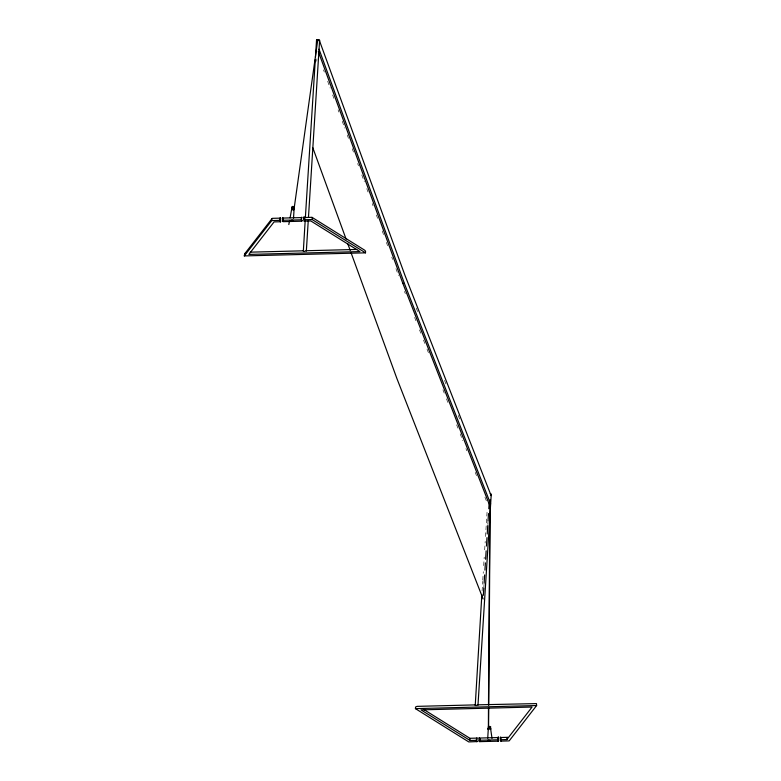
<?xml version="1.0" encoding="UTF-8"?>
<svg xmlns="http://www.w3.org/2000/svg" width="781" height="781" viewBox="0 0 781 781"><rect width="100%" height="100%" fill="white"/><g stroke="black" fill="none" stroke-linecap="round" stroke-linejoin="round"><path stroke-width="0.59" stroke-dasharray="3.9 2.93" d="M316.744 61.24L316.901 58.829M482.082 591.061L482.687 581.367M482.765 580.156L483.302 571.682M483.683 565.62L484.21 557.146M484.669 549.873L485.206 541.399M485.509 536.547L487.188 509.905M483.8 588.142L484.103 583.329M487.813 524.383L488.037 520.781M416.214 307.987L417.981 312.507M444.516 380.347L446.283 384.867M458.222 415.394L459.989 419.914M404.451 291.411L405.329 293.676M414.623 317.418L415.951 320.806M419.485 329.855L420.813 333.243M423.468 340.028L424.796 343.425M427.002 349.078L428.769 353.598M442.925 389.778L444.252 393.175M446.459 398.827L448.226 403.347M456.631 424.825L457.959 428.222M460.165 433.875L462.821 440.66M465.915 448.577L466.804 450.832M475.199 472.32L476.527 475.707M484.933 497.194L487.139 502.847M323.48 69.812L324.32 72.096M327.649 81.244L330.148 88.097M332.647 94.95L333.897 98.386M338.056 109.809L338.886 112.093M342.224 121.24L344.724 128.094M347.223 134.947L348.472 138.374M352.211 148.663L353.461 152.09M357.63 163.512L358.459 165.797M361.788 174.944L364.288 181.797M366.787 188.651L368.036 192.087M372.205 203.509L373.035 205.793M376.364 214.941L377.613 218.368M382.202 230.932L383.861 235.501M386.361 242.364L387.61 245.79M391.779 257.213L392.609 259.497M395.938 268.644L398.437 275.498"/><path stroke-width="1.17" d="M489.033 728.204L489.072 727.511L489.082 728.712M488.476 708.045L488.379 729.561M488.496 704.394L489.843 513.244M488.584 727.365L488.721 707.879M488.73 705.448L490.175 499.713M290.093 217.792L291.752 208.742L294.203 208.742L293.422 207.268A1.142 0.635 5.4 0 0 292.289 207.297C290.278 208.781 293.471 210.909 294.095 208.712L317.808 39.528M489.121 728.683L489.033 728.585A1.201 0.537 3.6 0 0 488.496 729.513M489.189 727.785L489.589 727.863A1.201 0.537 3.6 0 1 490.663 728.361A1.201 0.537 3.6 0 1 489.98 728.907M479.876 739.988L479.778 741.638L498.161 741.179L497.946 737.576L487.803 737.83M280.203 219.832L280.428 221.931L280.789 221.199M304.649 219.207L304.209 221.365L304.053 216.757L304.502 219.812L304.483 218.289L304.649 219.012M479.641 740.046C478.763 745.914 478.704 732.822 479.632 739.451M489.043 728.38L489.033 728.029M490.575 729.278L490.185 728.068M312.058 217.362L364.629 250.164L365.547 251.179L365.488 252.839L244.297 255.924L244.697 253.805L272.013 218.621M244.297 255.924L271.749 220.574L271.827 219.197A1.445 0.869 71.7 0 1 272.237 218.426M311.961 217.323L304.434 217.528L304.678 221.121L310.848 220.964L359.924 251.589L248.827 254.421L274.082 221.902L280.242 221.745L280.028 218.143L280.301 219.051M280.242 221.745L280.34 219.783M301.437 217.596L301.651 221.199L283.269 221.667L282.751 220.291L283.054 218.065L301.437 217.596L301.681 218.241M293.519 218.124L294.212 207.102M304.678 221.121L304.492 217.518M303.34 251.052L305.186 220.564M305.41 216.933L315.319 59.454M315.475 57.033L316.539 40.075M306.337 251.131L308.241 220.847M308.475 217.206L319.595 40.358M365.488 252.839L312.146 219.539L312.166 217.518M477.23 741.569L468.766 741.921L415.424 708.631L415.58 707L417.054 706.366L474.985 704.892L476.059 705.575L477.65 704.823L536.479 703.603L536.615 705.546L509.173 740.896L501.187 741.101L500.943 737.508L507.611 737.323M477.084 737.576L476.83 741.716L476.234 740.349L470.074 740.505L470.064 738.416M475.229 705.536L481.848 594.692M483.351 595.356L483.8 588.142M484.103 583.329L484.64 574.914M484.942 570.101L485.391 562.876M485.616 559.274L486.153 550.849M486.456 546.036L486.983 537.621M487.207 534.009L487.735 525.593M488.037 520.781L488.496 513.556M488.799 508.743L489.101 503.94L402.869 283.454L318.336 51.497M477.982 705.204L491.239 494.432M476.234 740.349L476.713 738.435M479.778 741.638L479.534 738.055L487.93 737.83M487.735 737.889L488.428 726.867M498.161 741.179L497.946 737.576M501.187 741.101L501.275 739.724M500.67 739.724L506.83 739.568L506.918 738.191A1.445 0.869 71.7 0 1 507.328 737.42M280.76 218.397C280.018 215.693 279.725 222.39 280.145 219.1M283.113 220.642C281.951 224.869 282.419 213.018 283.122 219.471M479.739 739.919L479.71 739.158M501.031 740.076C500.27 744.361 499.801 734.16 500.943 737.772M302.198 220.652C301.368 223.278 300.997 215.39 302.081 217.391M498.708 740.632L498.337 741.364L497.956 738.338L498.014 739.88L497.868 739.353M291.85 207.951L294.046 207.892M288.814 224.557L289.439 221.169M492.01 738.328L490.605 728.693M488.486 728.165L488.515 728.595A1.201 0.537 3.6 0 1 488.974 727.882L489.277 727.853M319.048 40.788A1.542 0.683 3.6 0 0 319.536 40.085A1.542 0.683 3.6 0 0 318.209 39.538L317.769 40.221L317.428 39.567A1.542 0.683 3.6 0 0 316.676 40.427M506.83 739.568L532.086 707.039L420.988 709.87L470.074 740.505M244.697 253.805L245.664 252.937M283.113 218.846L283.122 220.369M292.123 207.385L293.812 207.482L292.348 207.6M303.292 250.916L304.531 251.492L306.006 250.74L356.732 249.451M293.959 209.259L291.772 209.318M490.009 728.175L490.653 728.136M293.051 209.357L291.918 209.386L293.51 209.337M293.305 209.816L293.441 209.786A1.201 0.537 3.6 0 0 293.705 209.728M488.525 729.073A1.201 0.537 3.6 0 1 488.945 728.263L489.248 728.243M489.218 728.683L489.531 728.693A1.201 0.537 3.6 0 1 490.624 729.327M293.627 207.346L292.074 207.424L293.705 207.395M291.821 209.406L293.588 209.337L291.918 209.386M272.53 218.329L280.028 218.143M271.749 220.574L279.725 220.369M282.751 220.291L301.134 219.822M304.16 219.744L312.146 219.539M250.213 252.165L303.35 250.808M402.869 283.454L404.382 283.425L490.614 503.901L489.101 503.94M415.424 708.631L536.615 705.546M476.527 738.113L469.889 738.289L424.19 709.744M479.261 740.271L497.643 739.802M489.033 728.234L489.56 728.253A1.201 0.537 3.6 0 1 490.575 729.024M479.563 738.045L479.866 739.236M317.428 39.567L318.267 40.212L318.209 39.538M491.132 495.632L404.9 275.156L319.536 40.905M483.127 598.968L396.885 378.492L351.079 252.8M319.019 49.174L404.382 283.425M312.771 147.668L346.09 239.084M347.75 243.652L350.249 250.506M498.668 737.83L498.288 736.795L497.966 739.246M490.243 493.68A1.542 0.683 3.6 0 1 490.966 494.754M488.525 727.111A1.152 0.508 3.6 0 1 489.091 726.457A1.152 0.508 3.6 0 1 490.624 726.789A1.152 0.508 3.6 0 1 490.058 727.443M292.514 209.757A1.201 0.537 3.6 0 1 291.85 208.996A1.201 0.537 3.6 0 1 293.539 208.839A1.201 0.537 3.6 0 1 293.92 209.63M292.543 209.318A1.201 0.537 3.6 0 1 291.879 208.547A1.201 0.537 3.6 0 1 293.568 208.4A1.201 0.537 3.6 0 1 293.939 209.191M291.899 208.615A1.201 0.537 3.6 0 1 292.934 207.912A1.201 0.537 3.6 0 1 294.115 208.683M292.406 207.356A1.152 0.508 3.6 0 1 292.133 206.623A1.152 0.508 3.6 0 1 293.734 206.584A1.152 0.508 3.6 0 1 294.007 207.316M488.047 741.11A1.152 0.508 3.6 0 0 489.863 740.827A1.152 0.508 3.6 0 0 488.232 740.232A1.152 0.508 3.6 0 0 488.047 741.11M291.538 221.13A1.152 0.508 3.6 0 0 293.353 220.847A1.152 0.508 3.6 0 0 291.723 220.252A1.152 0.508 3.6 0 0 291.538 221.13"/></g></svg>
